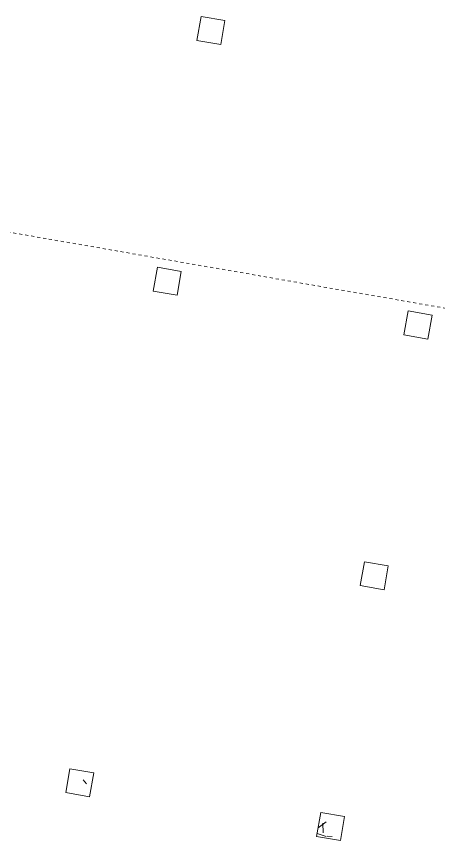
# Model space of a CAD drawing. Extents: x 274235 to 276654, y 142848 to 144425.
# Drawn here: x 276281.61 to 276295.53, y 143152.52 to 143179.72 of the extents above; entities that cross this region are included whole.
import ezdxf

# ---------------------------------------------------------------- set-up
doc = ezdxf.new("R2010")
doc.units = 0
doc.header["$LTSCALE"] = 1.5
doc.linetypes.add('ACM-G-HIDDEN2', pattern=[4.762500000000001, 3.175000000000001, -1.5875])
doc.layers.get('0').update_dxf_attribs({"linetype": 'CONTINUOUS', "lineweight": 0})
doc.layers.add('_ACM-A-DETL', color=7, linetype='CONTINUOUS', lineweight=5)
doc.layers.add('_ACM-S-STRU-CLOS', color=5, linetype='CONTINUOUS', lineweight=5)

# ---------------------------------------------------------------- blocks, each defined once
blk = doc.blocks.new('M_Concrete-Rectangular-Column - 800 x 800mm-V744-B1_Working')
at = {"layer": '_ACM-S-STRU-CLOS'}
h = blk.add_hatch(dxfattribs=at)
h.set_pattern_fill('FP_468', color=256, style=0, pattern_type=2)
h.set_pattern_definition([(49.99999999999999, (-1033804.123, -755604.565), (3643.681986006824, -318.7812880006761), [381, -4191]), (355, (-1033804.123, -755604.565), (-704.8562580461121, 3821.135846227694), [304.8, -3352.8]), (100.451, (-1033500.483, -755631.13), (2938.852362929117, 3502.332152374178), [323.8, -3561.801]), (46.184, (-1033804.123, -754588.565), (5421.581919880712, -840.8554984886337), [571.5, -6286.5]), (96.636, (-1033352.325, -754658.635), (4748.051319755933, 4948.551449789822), [485.7, -5342.701999999999]), (351.184, (-1033804.123, -754588.565), (4748.100788072627, 4948.506072045693), [457.2, -5029.2]), (21, (-1033296.123, -754842.565), (3032.287836333134, -2045.304476687058), [381, -4191]), (326, (-1033296.123, -754842.565), (1236.042244531653, 3683.761809559103), [304.8, -3352.8]), (71.45100000000001, (-1033043.433, -755013.007), (4268.342513760047, 1638.424823382678), [323.8, -3561.801]), (37.50000000000001, (-1033804.123, -755604.565), (61.77206501183639, 1691.100777463062), [167.64, -3144.52, 167.64, -6601.46]), (37.50000000000001, (-1033804.123, -755604.565), (61.77206501183639, 1691.100777463062), [-3479.8, -3235.96, 167.64, -3197.86]), (7.499999999999999, (-1033804.123, -755604.565), (1336.393250206115, 2003.61149636239), [167.64, -1772.92, 167.64, -4351.02]), (7.499999999999999, (-1033804.123, -755604.565), (1336.393250206115, 2003.61149636239), [-2108.2, -3068.32, 167.64, -1115.06]), (327.5, (-1034936.963, -755604.565), (2711.817807077548, -114.578640950727), [167.64, -1102.36, -9220.2]), (327.5, (-1034936.963, -755604.565), (2711.817807077548, -114.578640950727), [-1270, 167.64, -3794.76, -5257.8]), (327.5, (-1034936.963, -755604.565), (2711.817807077548, -114.578640950727), [-5232.4, 167.64, -5090.16]), (317.5, (-1035444.963, -755604.565), (2962.585592803855, 508.5334453662156), [167.64, -1483.36, -6365.24]), (317.5, (-1035444.963, -755604.565), (2962.585592803855, 508.5334453662156), [-1651, 167.64, -2463.8, -3733.8]), (317.5, (-1035444.963, -755604.565), (2962.585592803855, 508.5334453662156), [-4282.44, 167.64, -3566.16])])
h.paths.add_polyline_path([(400.0000000010872, -399.9999999993026), (400.0000000010872, 400.0000000006887), (-399.9999999989388, 400.0000000006714), (-399.9999999989388, -399.99999999932)])
at = {"layer": '_ACM-A-DETL', "color": 250}
for p, q in [((400.0000000000002, 400.0000000000002), (-399.9999999999999, 400.0000000000002)), ((-399.9999999999999, 400.0000000000002), (-399.9999999999999, -399.9999999999999)), ((400.0000000000002, -399.9999999999999), (400.0000000000002, 400.0000000000002)), ((-399.9999999999999, -399.9999999999999), (400.0000000000002, -399.9999999999999))]:
    blk.add_line(p, q, dxfattribs=at)
blk = doc.blocks.new('M_Concrete-Rectangular-Column - 800 x 800mm-V745-B1_Working')
at = {"layer": '_ACM-A-DETL', "color": 250}
for p, q in [((400.0000000000002, 400.0000000000002), (-399.9999999999999, 400.0000000000002)), ((-399.9999999999999, 400.0000000000002), (-399.9999999999999, -399.9999999999999)), ((400.0000000000002, -399.9999999999999), (400.0000000000002, 400.0000000000002)), ((-399.9999999999999, -399.9999999999999), (400.0000000000002, -399.9999999999999))]:
    blk.add_line(p, q, dxfattribs=at)
blk = doc.blocks.new('M_Concrete-Rectangular-Column - 800 x 800mm-V751-B1_Working')
at = {"layer": '_ACM-S-STRU-CLOS'}
h = blk.add_hatch(dxfattribs=at)
h.set_pattern_fill('FP_471', color=256, style=0, pattern_type=2)
h.set_pattern_definition([(49.99999999999999, (-1025404.123, -755604.565), (3643.681986006824, -318.7812880006761), [381, -4191]), (355, (-1025404.123, -755604.565), (-704.8562580461121, 3821.135846227694), [304.8, -3352.8]), (100.451, (-1025100.483, -755631.13), (2938.852362929117, 3502.332152374178), [323.8, -3561.801]), (46.184, (-1025404.123, -754588.565), (5421.581919880712, -840.8554984886337), [571.5, -6286.5]), (96.636, (-1024952.325, -754658.635), (4748.051319755933, 4948.551449789822), [485.7, -5342.701999999999]), (351.184, (-1025404.123, -754588.565), (4748.100788072627, 4948.506072045693), [457.2, -5029.2]), (21, (-1024896.123, -754842.565), (3032.287836333134, -2045.304476687058), [381, -4191]), (326, (-1024896.123, -754842.565), (1236.042244531653, 3683.761809559103), [304.8, -3352.8]), (71.45100000000001, (-1024643.433, -755013.007), (4268.342513760047, 1638.424823382678), [323.8, -3561.801]), (37.50000000000001, (-1025404.123, -755604.565), (61.77206501183639, 1691.100777463062), [167.64, -3144.52, 167.64, -6601.46]), (37.50000000000001, (-1025404.123, -755604.565), (61.77206501183639, 1691.100777463062), [-3479.8, -3235.96, 167.64, -3197.86]), (7.499999999999999, (-1025404.123, -755604.565), (1336.393250206115, 2003.61149636239), [167.64, -1772.92, 167.64, -4351.02]), (7.499999999999999, (-1025404.123, -755604.565), (1336.393250206115, 2003.61149636239), [-2108.2, -3068.32, 167.64, -1115.06]), (327.5, (-1026536.963, -755604.565), (2711.817807077548, -114.578640950727), [167.64, -1102.36, -9220.2]), (327.5, (-1026536.963, -755604.565), (2711.817807077548, -114.578640950727), [-1270, 167.64, -3794.76, -5257.8]), (327.5, (-1026536.963, -755604.565), (2711.817807077548, -114.578640950727), [-5232.4, 167.64, -5090.16]), (317.5, (-1027044.963, -755604.565), (2962.585592803855, 508.5334453662156), [167.64, -1483.36, -6365.24]), (317.5, (-1027044.963, -755604.565), (2962.585592803855, 508.5334453662156), [-1651, 167.64, -2463.8, -3733.8]), (317.5, (-1027044.963, -755604.565), (2962.585592803855, 508.5334453662156), [-4282.44, 167.64, -3566.16])])
h.paths.add_polyline_path([(400.0000000010179, -399.9999999993373), (400.0000000010179, 400.0000000006541), (-399.9999999990081, 400.0000000006541), (-399.9999999990081, -399.9999999993373)])
at = {"layer": '_ACM-A-DETL', "color": 250}
for p, q in [((400.0000000000002, 400.0000000000002), (-399.9999999999999, 400.0000000000002)), ((-399.9999999999999, 400.0000000000002), (-399.9999999999999, -399.9999999999999)), ((400.0000000000002, -399.9999999999999), (400.0000000000002, 400.0000000000002)), ((-399.9999999999999, -399.9999999999999), (400.0000000000002, -399.9999999999999))]:
    blk.add_line(p, q, dxfattribs=at)
blk = doc.blocks.new('M_Concrete-Rectangular-Column - 800 x 800mm-V758-B1_Working')
at = {"layer": '_ACM-A-DETL', "color": 250}
for p, q in [((400.0000000000002, 400.0000000000002), (-399.9999999999999, 400.0000000000002)), ((-399.9999999999999, 400.0000000000002), (-399.9999999999999, -399.9999999999999)), ((400.0000000000002, -399.9999999999999), (400.0000000000002, 400.0000000000002)), ((-399.9999999999999, -399.9999999999999), (400.0000000000002, -399.9999999999999))]:
    blk.add_line(p, q, dxfattribs=at)
blk = doc.blocks.new('M_Concrete-Rectangular-Column - 800 x 800mm-V917-B1_Working')
at = {"layer": '_ACM-S-STRU-CLOS'}
h = blk.add_hatch(dxfattribs=at)
h.set_pattern_fill('FP_578', color=256, style=0, pattern_type=2)
h.set_pattern_definition([(230, (1033804.123, 772404.565), (-3643.681986006824, 318.7812880006761), [381, -4191]), (175, (1033804.123, 772404.565), (704.856258046112, -3821.135846227694), [304.8, -3352.8]), (280.451, (1033500.483, 772431.13), (-2938.852362929117, -3502.332152374179), [323.8, -3561.801]), (226.184, (1033804.123, 771388.565), (-5421.581919880712, 840.8554984886337), [571.5, -6286.5]), (276.636, (1033352.325, 771458.635), (-4748.051319755934, -4948.551449789821), [485.7, -5342.701999999999]), (171.184, (1033804.123, 771388.565), (-4748.100788072626, -4948.506072045694), [457.2, -5029.2]), (201, (1033296.123, 771642.565), (-3032.287836333134, 2045.304476687058), [381, -4191]), (146, (1033296.123, 771642.565), (-1236.042244531653, -3683.761809559102), [304.8, -3352.8]), (251.451, (1033043.433, 771813.007), (-4268.342513760047, -1638.424823382679), [323.8, -3561.801]), (217.5, (1033804.123, 772404.565), (-61.77206501183593, -1691.100777463063), [167.64, -3144.52, 167.64, -6601.46]), (217.5, (1033804.123, 772404.565), (-61.77206501183593, -1691.100777463063), [-3479.8, -3235.96, 167.64, -3197.86]), (187.5, (1033804.123, 772404.565), (-1336.393250206115, -2003.61149636239), [167.64, -1772.92, 167.64, -4351.02]), (187.5, (1033804.123, 772404.565), (-1336.393250206115, -2003.61149636239), [-2108.2, -3068.32, 167.64, -1115.06]), (147.5, (1034936.963, 772404.565), (-2711.817807077548, 114.578640950727), [167.64, -1102.36, 167.64, -9052.56]), (147.5, (1034936.963, 772404.565), (-2711.817807077548, 114.578640950727), [-1437.64, -3794.76, 167.64, -5090.16]), (137.5, (1035444.963, 772404.565), (-2962.585592803855, -508.5334453662151), [167.64, -1483.36, 167.64, -6197.6]), (137.5, (1035444.963, 772404.565), (-2962.585592803855, -508.5334453662151), [-1818.64, -2463.8, 167.64, -3566.16])])
h.paths.add_polyline_path([(399.9999999989388, 399.9999999991987), (-400.0000000010179, 399.9999999991814), (-400.0000000010179, -400.00000000081), (399.9999999989388, -400.0000000007927)])
at = {"layer": '_ACM-A-DETL', "color": 250}
for p, q in [((400.0000000000002, 400.0000000000002), (-399.9999999999999, 400.0000000000002)), ((-399.9999999999999, 400.0000000000002), (-399.9999999999999, -399.9999999999999)), ((400.0000000000002, -399.9999999999999), (400.0000000000002, 400.0000000000002)), ((-399.9999999999999, -399.9999999999999), (400.0000000000002, -399.9999999999999))]:
    blk.add_line(p, q, dxfattribs=at)
blk = doc.blocks.new('M_Concrete-Rectangular-Column - 800 x 800mm-V918-B1_Working')
at = {"layer": '_ACM-A-DETL', "color": 250}
for p, q in [((400.0000000000002, 400.0000000000002), (-399.9999999999999, 400.0000000000002)), ((-399.9999999999999, 400.0000000000002), (-399.9999999999999, -399.9999999999999)), ((400.0000000000002, -399.9999999999999), (400.0000000000002, 400.0000000000002)), ((-399.9999999999999, -399.9999999999999), (400.0000000000002, -399.9999999999999))]:
    blk.add_line(p, q, dxfattribs=at)
blk = doc.blocks.new('BASEMENT20250512')
at = {"layer": '_ACM-A-DETL', "color": 250, "linetype": 'ACM-G-HIDDEN2'}
blk.add_line((1009523.300922551, 773104.5652209248), (1047898.741499899, 773104.5652209248), dxfattribs=at)
at = {"layer": '_ACM-S-STRU-CLOS'}
for name, p in [('M_Concrete-Rectangular-Column - 800 x 800mm-V758-B1_Working', (1025404.123361913, 780804.5651911473)), ('M_Concrete-Rectangular-Column - 800 x 800mm-V745-B1_Working', (1033804.123332136, 764004.5652507028)), ('M_Concrete-Rectangular-Column - 800 x 800mm-V751-B1_Working', (1025404.123361913, 755604.5652804805)), ('M_Concrete-Rectangular-Column - 800 x 800mm-V744-B1_Working', (1033804.123332136, 755604.5652804805))]:
    blk.add_blockref(name, p, dxfattribs=at)
at = {"layer": '_ACM-S-STRU-CLOS', "rotation": 180}
for name, p in [('M_Concrete-Rectangular-Column - 800 x 800mm-V918-B1_Working', (1025404.123361913, 772404.5652209247)), ('M_Concrete-Rectangular-Column - 800 x 800mm-V917-B1_Working', (1033804.123332136, 772404.5652209247))]:
    blk.add_blockref(name, p, dxfattribs=at)

msp = doc.modelspace()

# ---------------------------------------------------------------- block references
at = {"xscale": 0.0009999999999999994, "yscale": 0.001, "zscale": 0.001, "rotation": 350.1075696352769}
msp.add_blockref('BASEMENT20250512', (275143.7222229671, 142586.2208173259), dxfattribs=at)

doc.saveas('drawing.dxf')
